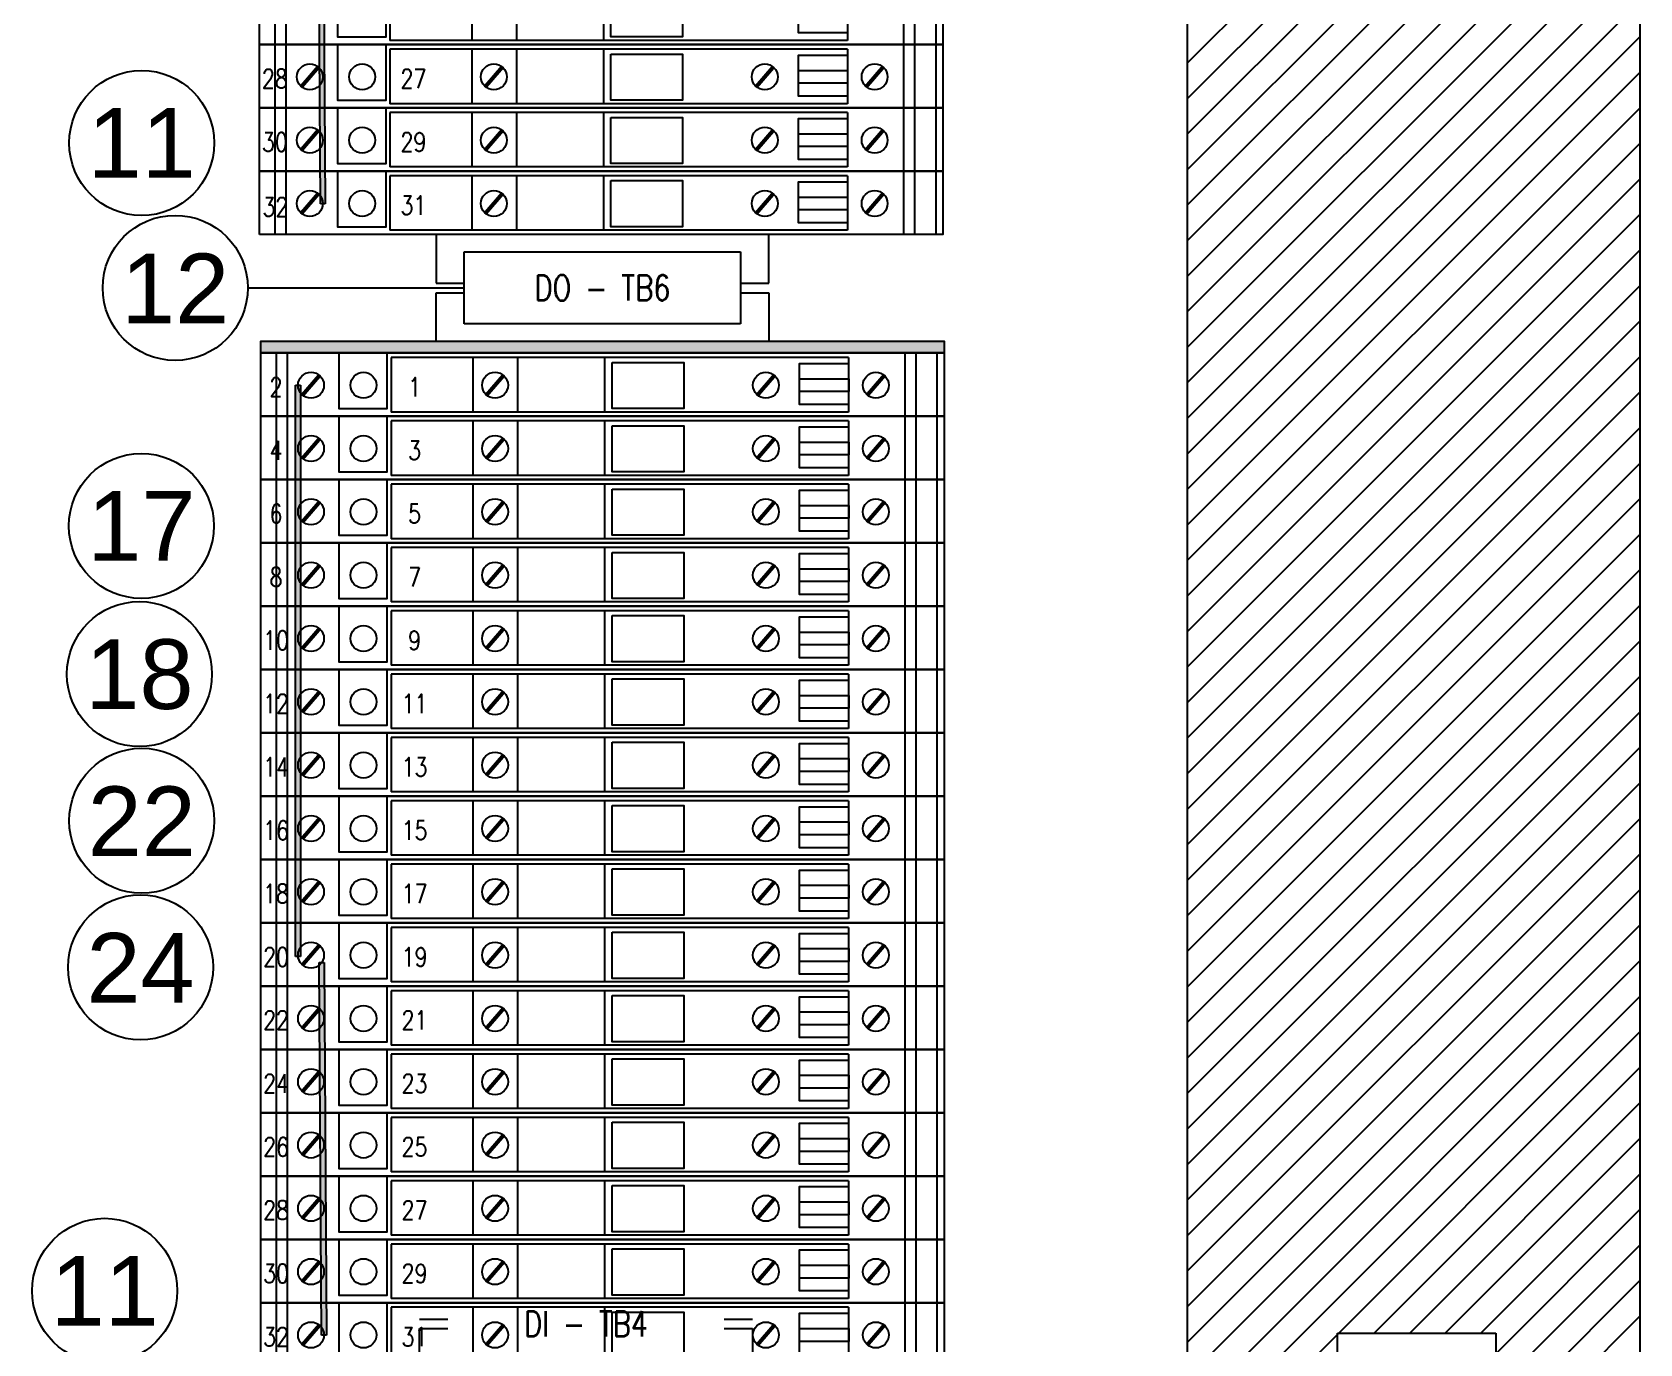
# Model space of a CAD drawing. Header units: inches. Extents: x -38 to 199, y -310 to 64.
# Drawn here: x 169.98 to 177.98, y 40.49 to 47.02 of the extents above; entities that cross this region are included whole.
import ezdxf
from ezdxf.enums import TextEntityAlignment as Align

# ---------------------------------------------------------------- set-up
doc = ezdxf.new("R2010")
doc.units = ezdxf.units.IN
doc.header["$MEASUREMENT"] = 0
for name, color, linetype in [('DETAIL$', 5, 'Continuous'), ('FREE-TEXT', 2, 'Continuous'), ('off-wire', 6, 'Continuous')]:
    doc.layers.add(name, color=color, linetype=linetype)
doc.styles.add('HELVLS', font='arial.ttf')
doc.styles.add('ROMANS', font='romans')
doc.styles.add('TXT', font='txt')

# ---------------------------------------------------------------- blocks, each defined once
blk = doc.blocks.new('DO_YELLOWd')
h = blk.add_hatch(color=2)
h.dxf.hatch_style = 1
h.paths.add_polyline_path([(148.9779, -184.7457), (149.0017, -184.7457), (148.9904, -182.8914), (148.9666, -182.8914)])
blk.add_hatch(color=2).paths.add_polyline_path([(152.0812, -185.4296), (148.6812, -185.4296), (148.6812, -185.4886), (152.0812, -185.4886)])
h = blk.add_hatch(color=2)
h.dxf.hatch_style = 1
h.paths.add_polyline_path([(148.8786, -185.6491), (148.8547, -185.6491), (148.8547, -188.4905), (148.8786, -188.4905)])
h = blk.add_hatch(color=2)
h.dxf.hatch_style = 1
h.paths.add_polyline_path([(148.9838, -190.3748), (149.0077, -190.3748), (148.9964, -188.5206), (148.9725, -188.5206)])
at = {"color": 2}
for p, q in [((148.9779, -184.7457), (148.9666, -182.8914)), ((148.9904, -182.8914), (149.0017, -184.7457)), ((149.3238, -183.6624), (149.3238, -183.9332)), ((149.7308, -183.6624), (149.7308, -183.9332)), ((149.9533, -183.6624), (149.9533, -183.9332)), ((151.6001, -183.6624), (151.6001, -183.9332)), ((151.6001, -183.9332), (149.3238, -183.9332)), ((151.6001, -183.9774), (149.3238, -183.9774)), ((149.3238, -183.9774), (149.3238, -184.2482)), ((149.7308, -183.9774), (149.7308, -184.2482)), ((149.9533, -183.9774), (149.9533, -184.2482)), ((151.6001, -183.9774), (151.6001, -184.2482)), ((151.6001, -184.2482), (149.3238, -184.2482)), ((151.6001, -184.2924), (149.3238, -184.2924)), ((149.3238, -184.2924), (149.3238, -184.5632)), ((149.7308, -184.2924), (149.7308, -184.5632)), ((149.9533, -184.2924), (149.9533, -184.5632)), ((151.6001, -184.2924), (151.6001, -184.5632)), ((151.6001, -184.5632), (149.3238, -184.5632)), ((151.6001, -184.6074), (149.3238, -184.6074)), ((149.3238, -184.6074), (149.3238, -184.8782)), ((149.7308, -184.6074), (149.7308, -184.8782)), ((149.9533, -184.6074), (149.9533, -184.8782)), ((151.6001, -184.6074), (151.6001, -184.8782)), ((149.0017, -184.7457), (148.9779, -184.7457)), ((151.6001, -184.8782), (149.3238, -184.8782)), ((149.5534, -184.8995), (149.5534, -185.1406)), ((151.209, -185.1406), (151.209, -184.8995)), ((149.6937, -185.343), (149.6937, -184.9861)), ((149.6937, -184.9861), (151.0687, -184.9861)), ((151.0687, -184.9861), (151.0687, -185.343)), ((148.6162, -185.1646), (149.6937, -185.1646)), ((149.5534, -185.1406), (149.6937, -185.1406)), ((149.5534, -185.4296), (149.5534, -185.1885)), ((149.5534, -185.1885), (149.6937, -185.1885)), ((151.0687, -185.1406), (151.209, -185.1406)), ((151.0687, -185.1885), (151.209, -185.1885)), ((151.209, -185.1885), (151.209, -185.4296)), ((151.0687, -185.343), (149.6937, -185.343)), ((151.6061, -185.5115), (149.3298, -185.5115)), ((149.3298, -185.5115), (149.3298, -185.7824)), ((149.7367, -185.5115), (149.7367, -185.7824)), ((149.9593, -185.5115), (149.9593, -185.7824)), ((151.6061, -185.5115), (151.6061, -185.7824)), ((148.8547, -185.6491), (148.8786, -185.6491)), ((148.8547, -188.4905), (148.8547, -185.6491)), ((148.8786, -185.6491), (148.8786, -188.4905)), ((151.6061, -185.7824), (149.3298, -185.7824)), ((151.6061, -185.8265), (149.3298, -185.8265)), ((149.3298, -185.8265), (149.3298, -186.0974)), ((149.7367, -185.8265), (149.7367, -186.0974)), ((149.9593, -185.8265), (149.9593, -186.0974)), ((151.6061, -185.8265), (151.6061, -186.0974)), ((151.6061, -186.0974), (149.3298, -186.0974)), ((151.6061, -186.1415), (149.3298, -186.1415)), ((149.3298, -186.1415), (149.3298, -186.4124)), ((149.7367, -186.1415), (149.7367, -186.4124)), ((149.9593, -186.1415), (149.9593, -186.4124)), ((151.6061, -186.1415), (151.6061, -186.4124)), ((151.6061, -186.4124), (149.3298, -186.4124)), ((151.6061, -186.4565), (149.3298, -186.4565)), ((149.3298, -186.4565), (149.3298, -186.7274)), ((149.7367, -186.4565), (149.7367, -186.7274)), ((149.9593, -186.4565), (149.9593, -186.7274)), ((151.6061, -186.4565), (151.6061, -186.7274)), ((151.6061, -186.7274), (149.3298, -186.7274)), ((151.6061, -186.7715), (149.3298, -186.7715)), ((149.3298, -186.7715), (149.3298, -187.0424)), ((149.7367, -186.7715), (149.7367, -187.0424)), ((149.9593, -186.7715), (149.9593, -187.0424)), ((151.6061, -186.7715), (151.6061, -187.0424)), ((151.6061, -187.0424), (149.3298, -187.0424)), ((151.6061, -187.0865), (149.3298, -187.0865)), ((149.3298, -187.0865), (149.3298, -187.3574)), ((149.7367, -187.0865), (149.7367, -187.3574)), ((149.9593, -187.0865), (149.9593, -187.3574)), ((151.6061, -187.0865), (151.6061, -187.3574)), ((151.6061, -187.3574), (149.3298, -187.3574)), ((151.6061, -187.4015), (149.3298, -187.4015)), ((149.3298, -187.4015), (149.3298, -187.6724)), ((149.7367, -187.4015), (149.7367, -187.6724)), ((149.9593, -187.4015), (149.9593, -187.6724)), ((151.6061, -187.4015), (151.6061, -187.6724)), ((151.6061, -187.6724), (149.3298, -187.6724)), ((151.6061, -187.7165), (149.3298, -187.7165)), ((149.3298, -187.7165), (149.3298, -187.9874)), ((149.7367, -187.7165), (149.7367, -187.9874)), ((149.9593, -187.7165), (149.9593, -187.9874)), ((151.6061, -187.7165), (151.6061, -187.9874)), ((151.6061, -187.9874), (149.3298, -187.9874)), ((151.6061, -188.0315), (149.3298, -188.0315)), ((149.3298, -188.0315), (149.3298, -188.3024)), ((149.7367, -188.0315), (149.7367, -188.3024)), ((149.9593, -188.0315), (149.9593, -188.3024)), ((151.6061, -188.0315), (151.6061, -188.3024)), ((151.6061, -188.3024), (149.3298, -188.3024)), ((151.6061, -188.3465), (149.3298, -188.3465)), ((149.3298, -188.3465), (149.3298, -188.6174)), ((149.7367, -188.3465), (149.7367, -188.6174)), ((149.9593, -188.3465), (149.9593, -188.6174)), ((151.6061, -188.3465), (151.6061, -188.6174)), ((148.8786, -188.4905), (148.8547, -188.4905)), ((148.9725, -188.5206), (148.9964, -188.5206)), ((148.9838, -190.3748), (148.9725, -188.5206)), ((148.9964, -188.5206), (149.0077, -190.3748)), ((151.6061, -188.6174), (149.3298, -188.6174)), ((151.6061, -188.6615), (149.3298, -188.6615)), ((149.3298, -188.6615), (149.3298, -188.9324)), ((149.7367, -188.6615), (149.7367, -188.9324)), ((149.9593, -188.6615), (149.9593, -188.9324)), ((151.6061, -188.6615), (151.6061, -188.9324)), ((151.6061, -188.9324), (149.3298, -188.9324)), ((151.6061, -188.9765), (149.3298, -188.9765)), ((149.3298, -188.9765), (149.3298, -189.2474)), ((149.7367, -188.9765), (149.7367, -189.2474)), ((149.9593, -188.9765), (149.9593, -189.2474)), ((151.6061, -188.9765), (151.6061, -189.2474)), ((151.6061, -189.2474), (149.3298, -189.2474)), ((151.6061, -189.2915), (149.3298, -189.2915)), ((149.3298, -189.2915), (149.3298, -189.5624)), ((149.7367, -189.2915), (149.7367, -189.5624)), ((149.9593, -189.2915), (149.9593, -189.5624)), ((151.6061, -189.2915), (151.6061, -189.5624)), ((151.6061, -189.5624), (149.3298, -189.5624)), ((151.6061, -189.6065), (149.3298, -189.6065)), ((149.3298, -189.6065), (149.3298, -189.8774)), ((149.7367, -189.6065), (149.7367, -189.8774)), ((149.9593, -189.6065), (149.9593, -189.8774)), ((151.6061, -189.6065), (151.6061, -189.8774)), ((151.6061, -189.8774), (149.3298, -189.8774)), ((151.6061, -189.9215), (149.3298, -189.9215)), ((149.3298, -189.9215), (149.3298, -190.1924)), ((149.7367, -189.9215), (149.7367, -190.1924)), ((149.9593, -189.9215), (149.9593, -190.1924)), ((151.6061, -189.9215), (151.6061, -190.1924)), ((151.6061, -190.1924), (149.3298, -190.1924)), ((151.6061, -190.2365), (149.3298, -190.2365)), ((149.3298, -190.2365), (149.3298, -190.5074)), ((149.7367, -190.2365), (149.7367, -190.5074)), ((149.9593, -190.2365), (149.9593, -190.5074)), ((151.6061, -190.2365), (151.6061, -190.5074)), ((149.0077, -190.3748), (148.9838, -190.3748))]:
    blk.add_line(p, q, dxfattribs=at)
for points in [[(148.6753, -183.9545), (148.6753, -183.6395), (152.0753, -183.6395), (152.0753, -183.9545)], [(148.6753, -184.2695), (148.6753, -183.9545), (152.0753, -183.9545), (152.0753, -184.2695)], [(148.6753, -184.5845), (148.6753, -184.2695), (152.0753, -184.2695), (152.0753, -184.5845)], [(148.6753, -184.8995), (148.6753, -184.5845), (152.0753, -184.5845), (152.0753, -184.8995)], [(148.6812, -185.4886), (148.6812, -185.4296), (152.0812, -185.4296), (152.0812, -185.4886)], [(148.6812, -185.8036), (148.6812, -185.4886), (152.0812, -185.4886), (152.0812, -185.8036)], [(148.6812, -186.1186), (148.6812, -185.8036), (152.0812, -185.8036), (152.0812, -186.1186)], [(148.6812, -186.4336), (148.6812, -186.1186), (152.0812, -186.1186), (152.0812, -186.4336)], [(148.6812, -186.7486), (148.6812, -186.4336), (152.0812, -186.4336), (152.0812, -186.7486)], [(148.6812, -187.0636), (148.6812, -186.7486), (152.0812, -186.7486), (152.0812, -187.0636)], [(148.6812, -187.3786), (148.6812, -187.0636), (152.0812, -187.0636), (152.0812, -187.3786)], [(148.6812, -187.6936), (148.6812, -187.3786), (152.0812, -187.3786), (152.0812, -187.6936)], [(148.6812, -188.0086), (148.6812, -187.6936), (152.0812, -187.6936), (152.0812, -188.0086)], [(148.6812, -188.3236), (148.6812, -188.0086), (152.0812, -188.0086), (152.0812, -188.3236)], [(148.6812, -188.6386), (148.6812, -188.3236), (152.0812, -188.3236), (152.0812, -188.6386)], [(148.6812, -188.9536), (148.6812, -188.6386), (152.0812, -188.6386), (152.0812, -188.9536)], [(148.6812, -189.2686), (148.6812, -188.9536), (152.0812, -188.9536), (152.0812, -189.2686)], [(148.6812, -189.5836), (148.6812, -189.2686), (152.0812, -189.2686), (152.0812, -189.5836)], [(148.6812, -189.8986), (148.6812, -189.5836), (152.0812, -189.5836), (152.0812, -189.8986)], [(148.6812, -190.2136), (148.6812, -189.8986), (152.0812, -189.8986), (152.0812, -190.2136)], [(148.6812, -190.5286), (148.6812, -190.2136), (152.0812, -190.2136), (152.0812, -190.5286)]]:
    blk.add_lwpolyline(points, close=True, dxfattribs=at)
for points in [[(150.4238, -183.6862), (150.7799, -183.6862), (150.7799, -183.9163), (150.4238, -183.9163), (150.4238, -183.6862)], [(151.6006, -183.8956), (151.3561, -183.8956), (151.3561, -183.692), (151.6006, -183.692)], [(150.4238, -184.0012), (150.7799, -184.0012), (150.7799, -184.2313), (150.4238, -184.2313), (150.4238, -184.0012)], [(151.6006, -184.2106), (151.3561, -184.2106), (151.3561, -184.007), (151.6006, -184.007)], [(150.4238, -184.3162), (150.7799, -184.3162), (150.7799, -184.5463), (150.4238, -184.5463), (150.4238, -184.3162)], [(151.6006, -184.5256), (151.3561, -184.5256), (151.3561, -184.322), (151.6006, -184.322)], [(150.4238, -184.6312), (150.7799, -184.6312), (150.7799, -184.8613), (150.4238, -184.8613), (150.4238, -184.6312)], [(151.6006, -184.8406), (151.3561, -184.8406), (151.3561, -184.637), (151.6006, -184.637)], [(150.4298, -185.5354), (150.7858, -185.5354), (150.7858, -185.7655), (150.4298, -185.7655), (150.4298, -185.5354)], [(151.6065, -185.7448), (151.3621, -185.7448), (151.3621, -185.5411), (151.6065, -185.5411)], [(150.4298, -185.8504), (150.7858, -185.8504), (150.7858, -186.0805), (150.4298, -186.0805), (150.4298, -185.8504)], [(151.6065, -186.0598), (151.3621, -186.0598), (151.3621, -185.8561), (151.6065, -185.8561)], [(150.4298, -186.1654), (150.7858, -186.1654), (150.7858, -186.3955), (150.4298, -186.3955), (150.4298, -186.1654)], [(151.6065, -186.3748), (151.3621, -186.3748), (151.3621, -186.1711), (151.6065, -186.1711)], [(150.4298, -186.4804), (150.7858, -186.4804), (150.7858, -186.7105), (150.4298, -186.7105), (150.4298, -186.4804)], [(151.6065, -186.6898), (151.3621, -186.6898), (151.3621, -186.4861), (151.6065, -186.4861)], [(150.4298, -186.7954), (150.7858, -186.7954), (150.7858, -187.0255), (150.4298, -187.0255), (150.4298, -186.7954)], [(151.6065, -187.0048), (151.3621, -187.0048), (151.3621, -186.8011), (151.6065, -186.8011)], [(150.4298, -187.1104), (150.7858, -187.1104), (150.7858, -187.3405), (150.4298, -187.3405), (150.4298, -187.1104)], [(151.6065, -187.3198), (151.3621, -187.3198), (151.3621, -187.1161), (151.6065, -187.1161)], [(150.4298, -187.4254), (150.7858, -187.4254), (150.7858, -187.6555), (150.4298, -187.6555), (150.4298, -187.4254)], [(151.6065, -187.6348), (151.3621, -187.6348), (151.3621, -187.4311), (151.6065, -187.4311)], [(150.4298, -187.7404), (150.7858, -187.7404), (150.7858, -187.9705), (150.4298, -187.9705), (150.4298, -187.7404)], [(151.6065, -187.9498), (151.3621, -187.9498), (151.3621, -187.7461), (151.6065, -187.7461)], [(150.4298, -188.0554), (150.7858, -188.0554), (150.7858, -188.2855), (150.4298, -188.2855), (150.4298, -188.0554)], [(151.6065, -188.2648), (151.3621, -188.2648), (151.3621, -188.0611), (151.6065, -188.0611)], [(150.4298, -188.3704), (150.7858, -188.3704), (150.7858, -188.6005), (150.4298, -188.6005), (150.4298, -188.3704)], [(151.6065, -188.5798), (151.3621, -188.5798), (151.3621, -188.3761), (151.6065, -188.3761)], [(150.4298, -188.6854), (150.7858, -188.6854), (150.7858, -188.9155), (150.4298, -188.9155), (150.4298, -188.6854)], [(151.6065, -188.8948), (151.3621, -188.8948), (151.3621, -188.6911), (151.6065, -188.6911)], [(150.4298, -189.0004), (150.7858, -189.0004), (150.7858, -189.2305), (150.4298, -189.2305), (150.4298, -189.0004)], [(151.6065, -189.2098), (151.3621, -189.2098), (151.3621, -189.0061), (151.6065, -189.0061)], [(150.4298, -189.3154), (150.7858, -189.3154), (150.7858, -189.5455), (150.4298, -189.5455), (150.4298, -189.3154)], [(151.6065, -189.5248), (151.3621, -189.5248), (151.3621, -189.3211), (151.6065, -189.3211)], [(150.4298, -189.6304), (150.7858, -189.6304), (150.7858, -189.8605), (150.4298, -189.8605), (150.4298, -189.6304)], [(151.6065, -189.8398), (151.3621, -189.8398), (151.3621, -189.6361), (151.6065, -189.6361)], [(150.4298, -189.9454), (150.7858, -189.9454), (150.7858, -190.1755), (150.4298, -190.1755), (150.4298, -189.9454)], [(151.6065, -190.1548), (151.3621, -190.1548), (151.3621, -189.9511), (151.6065, -189.9511)], [(150.4298, -190.2604), (150.7858, -190.2604), (150.7858, -190.4905), (150.4298, -190.4905), (150.4298, -190.2604)], [(151.6065, -190.4698), (151.3621, -190.4698), (151.3621, -190.2661), (151.6065, -190.2661)]]:
    blk.add_lwpolyline(points, dxfattribs=at)
for centre in [(148.9253, -184.1149), (149.8409, -184.1149), (151.1888, -184.1149), (151.7356, -184.1149), (148.9253, -184.4299), (149.8409, -184.4299), (151.1888, -184.4299), (151.7356, -184.4299), (148.9253, -184.7449), (149.8409, -184.7449), (151.1888, -184.7449), (151.7356, -184.7449), (148.9312, -185.6491), (149.8468, -185.6491), (151.1948, -185.6491), (151.7416, -185.6491), (148.9312, -185.9641), (149.8468, -185.9641), (151.1948, -185.9641), (151.7416, -185.9641), (148.9312, -186.2791), (149.8468, -186.2791), (151.1948, -186.2791), (151.7416, -186.2791), (148.9312, -186.5941), (149.8468, -186.5941), (151.1948, -186.5941), (151.7416, -186.5941), (148.9312, -186.9091), (149.8468, -186.9091), (151.1948, -186.9091), (151.7416, -186.9091), (148.9312, -187.2241), (149.8468, -187.2241), (151.1948, -187.2241), (151.7416, -187.2241), (148.9312, -187.5391), (149.8468, -187.5391), (151.1948, -187.5391), (151.7416, -187.5391), (148.9312, -187.8541), (149.8468, -187.8541), (151.1948, -187.8541), (151.7416, -187.8541), (148.9312, -188.1691), (149.8468, -188.1691), (151.1948, -188.1691), (151.7416, -188.1691), (148.9312, -188.4841), (149.8468, -188.4841), (151.1948, -188.4841), (151.7416, -188.4841), (148.9312, -188.7991), (149.8468, -188.7991), (151.1948, -188.7991), (151.7416, -188.7991), (148.9312, -189.1141), (149.8468, -189.1141), (151.1948, -189.1141), (151.7416, -189.1141), (148.9312, -189.4291), (149.8468, -189.4291), (151.1948, -189.4291), (151.7416, -189.4291), (148.9312, -189.7441), (149.8468, -189.7441), (151.1948, -189.7441), (151.7416, -189.7441), (148.9312, -190.0591), (149.8468, -190.0591), (151.1948, -190.0591), (151.7416, -190.0591), (148.9312, -190.3741), (149.8468, -190.3741), (151.1948, -190.3741), (151.7416, -190.3741)]:
    blk.add_circle(centre, 0.0645, dxfattribs=at)
at = {"layer": 'DETAIL$', "color": 2}
for p, q in [((150.3857, -183.6624), (150.3857, -183.9332)), ((150.3857, -183.9774), (150.3857, -184.2482)), ((150.3857, -184.2924), (150.3857, -184.5632)), ((150.3857, -184.6074), (150.3857, -184.8782)), ((150.3916, -185.5115), (150.3916, -185.7824)), ((150.3916, -185.8265), (150.3916, -186.0974)), ((150.3916, -186.1415), (150.3916, -186.4124)), ((150.3916, -186.4565), (150.3916, -186.7274)), ((150.3916, -186.7715), (150.3916, -187.0424)), ((150.3916, -187.0865), (150.3916, -187.3574)), ((150.3916, -187.4015), (150.3916, -187.6724)), ((150.3916, -187.7165), (150.3916, -187.9874)), ((150.3916, -188.0315), (150.3916, -188.3024)), ((150.3916, -188.3465), (150.3916, -188.6174)), ((150.3916, -188.6615), (150.3916, -188.9324)), ((150.3916, -188.9765), (150.3916, -189.2474)), ((150.3916, -189.2915), (150.3916, -189.5624)), ((150.3916, -189.6065), (150.3916, -189.8774)), ((150.3916, -189.9215), (150.3916, -190.1924)), ((150.3916, -190.2365), (150.3916, -190.5074))]:
    blk.add_line(p, q, dxfattribs=at)
for points in [[(148.7514, -183.6395), (148.7514, -183.9545)], [(148.8064, -183.6395), (148.8064, -183.9545)], [(149.0632, -183.6417), (149.0632, -183.9163), (149.3048, -183.9163), (149.3048, -183.6417)], [(151.8797, -183.6395), (151.8797, -183.9545)], [(151.9347, -183.6395), (151.9347, -183.9545)], [(152.0397, -183.6395), (152.0397, -183.9545)], [(148.7514, -183.9545), (148.7514, -184.2695)], [(148.8064, -183.9545), (148.8064, -184.2695)], [(149.0632, -183.9567), (149.0632, -184.2313), (149.3048, -184.2313), (149.3048, -183.9567)], [(151.8797, -183.9545), (151.8797, -184.2695)], [(151.9347, -183.9545), (151.9347, -184.2695)], [(152.0397, -183.9545), (152.0397, -184.2695)], [(151.3561, -184.0826), (151.6006, -184.0826), (151.6006, -184.1466), (151.3561, -184.1466)], [(148.7514, -184.2695), (148.7514, -184.5845)], [(148.8064, -184.2695), (148.8064, -184.5845)], [(149.0632, -184.2717), (149.0632, -184.5463), (149.3048, -184.5463), (149.3048, -184.2717)], [(151.8797, -184.2695), (151.8797, -184.5845)], [(151.9347, -184.2695), (151.9347, -184.5845)], [(152.0397, -184.2695), (152.0397, -184.5845)], [(151.3561, -184.3976), (151.6006, -184.3976), (151.6006, -184.4616), (151.3561, -184.4616)], [(148.7514, -184.5845), (148.7514, -184.8995)], [(148.8064, -184.5845), (148.8064, -184.8995)], [(149.0632, -184.5867), (149.0632, -184.8613), (149.3048, -184.8613), (149.3048, -184.5867)], [(151.8797, -184.5845), (151.8797, -184.8995)], [(151.9347, -184.5845), (151.9347, -184.8995)], [(152.0397, -184.5845), (152.0397, -184.8995)], [(151.3561, -184.7126), (151.6006, -184.7126), (151.6006, -184.7766), (151.3561, -184.7766)], [(148.7573, -185.4886), (148.7573, -185.8036)], [(148.8123, -185.4886), (148.8123, -185.8036)], [(149.0691, -185.4909), (149.0691, -185.7655), (149.3107, -185.7655), (149.3107, -185.4909)], [(151.8856, -185.4886), (151.8856, -185.8036)], [(151.9406, -185.4886), (151.9406, -185.8036)], [(152.0456, -185.4886), (152.0456, -185.8036)], [(151.3621, -185.6168), (151.6065, -185.6168), (151.6065, -185.6808), (151.3621, -185.6808)], [(148.7573, -185.8036), (148.7573, -186.1186)], [(148.8123, -185.8036), (148.8123, -186.1186)], [(149.0691, -185.8059), (149.0691, -186.0805), (149.3107, -186.0805), (149.3107, -185.8059)], [(151.8856, -185.8036), (151.8856, -186.1186)], [(151.9406, -185.8036), (151.9406, -186.1186)], [(152.0456, -185.8036), (152.0456, -186.1186)], [(151.3621, -185.9318), (151.6065, -185.9318), (151.6065, -185.9958), (151.3621, -185.9958)], [(148.7573, -186.1186), (148.7573, -186.4336)], [(148.8123, -186.1186), (148.8123, -186.4336)], [(149.0691, -186.1209), (149.0691, -186.3955), (149.3107, -186.3955), (149.3107, -186.1209)], [(151.8856, -186.1186), (151.8856, -186.4336)], [(151.9406, -186.1186), (151.9406, -186.4336)], [(152.0456, -186.1186), (152.0456, -186.4336)], [(151.3621, -186.2468), (151.6065, -186.2468), (151.6065, -186.3108), (151.3621, -186.3108)], [(148.7573, -186.4336), (148.7573, -186.7486)], [(148.8123, -186.4336), (148.8123, -186.7486)], [(149.0691, -186.4359), (149.0691, -186.7105), (149.3107, -186.7105), (149.3107, -186.4359)], [(151.8856, -186.4336), (151.8856, -186.7486)], [(151.9406, -186.4336), (151.9406, -186.7486)], [(152.0456, -186.4336), (152.0456, -186.7486)], [(151.3621, -186.5618), (151.6065, -186.5618), (151.6065, -186.6258), (151.3621, -186.6258)], [(148.7573, -186.7486), (148.7573, -187.0636)], [(148.8123, -186.7486), (148.8123, -187.0636)], [(149.0691, -186.7509), (149.0691, -187.0255), (149.3107, -187.0255), (149.3107, -186.7509)], [(151.8856, -186.7486), (151.8856, -187.0636)], [(151.9406, -186.7486), (151.9406, -187.0636)], [(152.0456, -186.7486), (152.0456, -187.0636)], [(151.3621, -186.8768), (151.6065, -186.8768), (151.6065, -186.9408), (151.3621, -186.9408)], [(148.7573, -187.0636), (148.7573, -187.3786)], [(148.8123, -187.0636), (148.8123, -187.3786)], [(149.0691, -187.0659), (149.0691, -187.3405), (149.3107, -187.3405), (149.3107, -187.0659)], [(151.8856, -187.0636), (151.8856, -187.3786)], [(151.9406, -187.0636), (151.9406, -187.3786)], [(152.0456, -187.0636), (152.0456, -187.3786)], [(151.3621, -187.1918), (151.6065, -187.1918), (151.6065, -187.2558), (151.3621, -187.2558)], [(148.7573, -187.3786), (148.7573, -187.6936)], [(148.8123, -187.3786), (148.8123, -187.6936)], [(149.0691, -187.3809), (149.0691, -187.6555), (149.3107, -187.6555), (149.3107, -187.3809)], [(151.8856, -187.3786), (151.8856, -187.6936)], [(151.9406, -187.3786), (151.9406, -187.6936)], [(152.0456, -187.3786), (152.0456, -187.6936)], [(151.3621, -187.5068), (151.6065, -187.5068), (151.6065, -187.5708), (151.3621, -187.5708)], [(148.7573, -187.6936), (148.7573, -188.0086)], [(148.8123, -187.6936), (148.8123, -188.0086)], [(149.0691, -187.6959), (149.0691, -187.9705), (149.3107, -187.9705), (149.3107, -187.6959)], [(151.8856, -187.6936), (151.8856, -188.0086)], [(151.9406, -187.6936), (151.9406, -188.0086)], [(152.0456, -187.6936), (152.0456, -188.0086)], [(151.3621, -187.8218), (151.6065, -187.8218), (151.6065, -187.8858), (151.3621, -187.8858)], [(148.7573, -188.0086), (148.7573, -188.3236)], [(148.8123, -188.0086), (148.8123, -188.3236)], [(149.0691, -188.0109), (149.0691, -188.2855), (149.3107, -188.2855), (149.3107, -188.0109)], [(151.8856, -188.0086), (151.8856, -188.3236)], [(151.9406, -188.0086), (151.9406, -188.3236)], [(152.0456, -188.0086), (152.0456, -188.3236)], [(151.3621, -188.1368), (151.6065, -188.1368), (151.6065, -188.2008), (151.3621, -188.2008)], [(148.7573, -188.3236), (148.7573, -188.6386)], [(148.8123, -188.3236), (148.8123, -188.6386)], [(149.0691, -188.3259), (149.0691, -188.6005), (149.3107, -188.6005), (149.3107, -188.3259)], [(151.8856, -188.3236), (151.8856, -188.6386)], [(151.9406, -188.3236), (151.9406, -188.6386)], [(152.0456, -188.3236), (152.0456, -188.6386)], [(151.3621, -188.4518), (151.6065, -188.4518), (151.6065, -188.5158), (151.3621, -188.5158)], [(148.7573, -188.6386), (148.7573, -188.9536)], [(148.8123, -188.6386), (148.8123, -188.9536)], [(149.0691, -188.6409), (149.0691, -188.9155), (149.3107, -188.9155), (149.3107, -188.6409)], [(151.8856, -188.6386), (151.8856, -188.9536)], [(151.9406, -188.6386), (151.9406, -188.9536)], [(152.0456, -188.6386), (152.0456, -188.9536)], [(151.3621, -188.7668), (151.6065, -188.7668), (151.6065, -188.8308), (151.3621, -188.8308)], [(148.7573, -188.9536), (148.7573, -189.2686)], [(148.8123, -188.9536), (148.8123, -189.2686)], [(149.0691, -188.9559), (149.0691, -189.2305), (149.3107, -189.2305), (149.3107, -188.9559)], [(151.8856, -188.9536), (151.8856, -189.2686)], [(151.9406, -188.9536), (151.9406, -189.2686)], [(152.0456, -188.9536), (152.0456, -189.2686)], [(151.3621, -189.0818), (151.6065, -189.0818), (151.6065, -189.1458), (151.3621, -189.1458)], [(148.7573, -189.2686), (148.7573, -189.5836)], [(148.8123, -189.2686), (148.8123, -189.5836)], [(149.0691, -189.2709), (149.0691, -189.5455), (149.3107, -189.5455), (149.3107, -189.2709)], [(151.8856, -189.2686), (151.8856, -189.5836)], [(151.9406, -189.2686), (151.9406, -189.5836)], [(152.0456, -189.2686), (152.0456, -189.5836)], [(151.3621, -189.3968), (151.6065, -189.3968), (151.6065, -189.4608), (151.3621, -189.4608)], [(148.7573, -189.5836), (148.7573, -189.8986)], [(148.8123, -189.5836), (148.8123, -189.8986)], [(149.0691, -189.5859), (149.0691, -189.8605), (149.3107, -189.8605), (149.3107, -189.5859)], [(151.8856, -189.5836), (151.8856, -189.8986)], [(151.9406, -189.5836), (151.9406, -189.8986)], [(152.0456, -189.5836), (152.0456, -189.8986)], [(151.3621, -189.7118), (151.6065, -189.7118), (151.6065, -189.7758), (151.3621, -189.7758)], [(148.7573, -189.8986), (148.7573, -190.2136)], [(148.8123, -189.8986), (148.8123, -190.2136)], [(149.0691, -189.9009), (149.0691, -190.1755), (149.3107, -190.1755), (149.3107, -189.9009)], [(151.8856, -189.8986), (151.8856, -190.2136)], [(151.9406, -189.8986), (151.9406, -190.2136)], [(152.0456, -189.8986), (152.0456, -190.2136)], [(151.3621, -190.0268), (151.6065, -190.0268), (151.6065, -190.0908), (151.3621, -190.0908)], [(148.7573, -190.2136), (148.7573, -190.5286)], [(148.8123, -190.2136), (148.8123, -190.5286)], [(149.0691, -190.2159), (149.0691, -190.4905), (149.3107, -190.4905), (149.3107, -190.2159)], [(151.8856, -190.2136), (151.8856, -190.5286)], [(151.9406, -190.2136), (151.9406, -190.5286)], [(152.0456, -190.2136), (152.0456, -190.5286)], [(151.3621, -190.3418), (151.6065, -190.3418), (151.6065, -190.4058), (151.3621, -190.4058)]]:
    blk.add_lwpolyline(points, dxfattribs=at)
at = {"layer": 'DETAIL$', "color": 2, "const_width": 0.02}
for points in [[(148.9674, -184.066), (148.8831, -184.1638)], [(149.883, -184.066), (149.7987, -184.1638)], [(151.231, -184.066), (151.1467, -184.1638)], [(151.7778, -184.066), (151.6935, -184.1638)], [(148.9674, -184.381), (148.8831, -184.4788)], [(149.883, -184.381), (149.7987, -184.4788)], [(151.231, -184.381), (151.1467, -184.4788)], [(151.7778, -184.381), (151.6935, -184.4788)], [(148.9674, -184.696), (148.8831, -184.7938)], [(149.883, -184.696), (149.7987, -184.7938)], [(151.231, -184.696), (151.1467, -184.7938)], [(151.7778, -184.696), (151.6935, -184.7938)], [(148.9734, -185.6002), (148.889, -185.6979)], [(149.889, -185.6002), (149.8046, -185.6979)], [(151.2369, -185.6002), (151.1526, -185.6979)], [(151.7837, -185.6002), (151.6994, -185.6979)], [(148.9734, -185.9152), (148.889, -186.0129)], [(149.889, -185.9152), (149.8046, -186.0129)], [(151.2369, -185.9152), (151.1526, -186.0129)], [(151.7837, -185.9152), (151.6994, -186.0129)], [(148.9734, -186.2302), (148.889, -186.3279)], [(149.889, -186.2302), (149.8046, -186.3279)], [(151.2369, -186.2302), (151.1526, -186.3279)], [(151.7837, -186.2302), (151.6994, -186.3279)], [(148.9734, -186.5452), (148.889, -186.6429)], [(149.889, -186.5452), (149.8046, -186.6429)], [(151.2369, -186.5452), (151.1526, -186.6429)], [(151.7837, -186.5452), (151.6994, -186.6429)], [(148.9734, -186.8602), (148.889, -186.9579)], [(149.889, -186.8602), (149.8046, -186.9579)], [(151.2369, -186.8602), (151.1526, -186.9579)], [(151.7837, -186.8602), (151.6994, -186.9579)], [(148.9734, -187.1752), (148.889, -187.2729)], [(149.889, -187.1752), (149.8046, -187.2729)], [(151.2369, -187.1752), (151.1526, -187.2729)], [(151.7837, -187.1752), (151.6994, -187.2729)], [(148.9734, -187.4902), (148.889, -187.5879)], [(149.889, -187.4902), (149.8046, -187.5879)], [(151.2369, -187.4902), (151.1526, -187.5879)], [(151.7837, -187.4902), (151.6994, -187.5879)], [(148.9734, -187.8052), (148.889, -187.9029)], [(149.889, -187.8052), (149.8046, -187.9029)], [(151.2369, -187.8052), (151.1526, -187.9029)], [(151.7837, -187.8052), (151.6994, -187.9029)], [(148.9734, -188.1202), (148.889, -188.2179)], [(149.889, -188.1202), (149.8046, -188.2179)], [(151.2369, -188.1202), (151.1526, -188.2179)], [(151.7837, -188.1202), (151.6994, -188.2179)], [(148.9734, -188.4352), (148.889, -188.5329)], [(149.889, -188.4352), (149.8046, -188.5329)], [(151.2369, -188.4352), (151.1526, -188.5329)], [(151.7837, -188.4352), (151.6994, -188.5329)], [(148.9734, -188.7502), (148.889, -188.8479)], [(149.889, -188.7502), (149.8046, -188.8479)], [(151.2369, -188.7502), (151.1526, -188.8479)], [(151.7837, -188.7502), (151.6994, -188.8479)], [(148.9734, -189.0652), (148.889, -189.1629)], [(149.889, -189.0652), (149.8046, -189.1629)], [(151.2369, -189.0652), (151.1526, -189.1629)], [(151.7837, -189.0652), (151.6994, -189.1629)], [(148.9734, -189.3802), (148.889, -189.4779)], [(149.889, -189.3802), (149.8046, -189.4779)], [(151.2369, -189.3802), (151.1526, -189.4779)], [(151.7837, -189.3802), (151.6994, -189.4779)], [(148.9734, -189.6952), (148.889, -189.7929)], [(149.889, -189.6952), (149.8046, -189.7929)], [(151.2369, -189.6952), (151.1526, -189.7929)], [(151.7837, -189.6952), (151.6994, -189.7929)], [(148.9734, -190.0102), (148.889, -190.1079)], [(149.889, -190.0102), (149.8046, -190.1079)], [(151.2369, -190.0102), (151.1526, -190.1079)], [(151.7837, -190.0102), (151.6994, -190.1079)], [(148.9734, -190.3252), (148.889, -190.4229)], [(149.889, -190.3252), (149.8046, -190.4229)], [(151.2369, -190.3252), (151.1526, -190.4229)], [(151.7837, -190.3252), (151.6994, -190.4229)]]:
    blk.add_lwpolyline(points, dxfattribs=at)
at = {"layer": 'DETAIL$', "color": 2}
for centre in [(149.186, -184.1149), (149.186, -184.4299), (149.186, -184.7449), (149.1919, -185.6491), (149.1919, -185.9641), (149.1919, -186.2791), (149.1919, -186.5941), (149.1919, -186.9091), (149.1919, -187.2241), (149.1919, -187.5391), (149.1919, -187.8541), (149.1919, -188.1691), (149.1919, -188.4841), (149.1919, -188.7991), (149.1919, -189.1141), (149.1919, -189.4291), (149.1919, -189.7441), (149.1919, -190.0591), (149.1919, -190.3741)]:
    blk.add_circle(centre, 0.0645, dxfattribs=at)
at = {"layer": 'FREE-TEXT', "color": 2}
for centre in [(148.0888, -184.4436), (148.2554, -185.1646), (148.0872, -186.349), (148.0774, -187.0861), (148.0888, -187.8158), (148.0829, -188.5448), (147.9043, -190.1544)]:
    blk.add_circle(centre, 0.3608, dxfattribs=at)
at = {"color": 2, "style": 'ROMANS', "width": 0.8}
for s, height, p in [('28', 0.09375, (148.7514, -184.1241)), ('27', 0.09375, (149.4404, -184.1241)), ('30', 0.09375, (148.7514, -184.4391)), ('29', 0.09375, (149.4404, -184.4391)), ('31', 0.09375, (149.4404, -184.7541)), ('32', 0.09375, (148.7539, -184.7624)), ('DO - TB6', 0.125, (150.3812, -185.1646)), ('2', 0.0938, (148.7573, -185.6582)), ('1', 0.0938, (149.4463, -185.6582)), ('4', 0.0938, (148.7573, -185.9732)), ('3', 0.0938, (149.4463, -185.9732)), ('6', 0.0938, (148.7573, -186.2882)), ('5', 0.0938, (149.4463, -186.2882)), ('8', 0.0938, (148.7573, -186.6032)), ('7', 0.0938, (149.4463, -186.6032)), ('10', 0.09375, (148.7573, -186.9182)), ('9', 0.0938, (149.4463, -186.9182)), ('12', 0.09375, (148.7573, -187.2332)), ('11', 0.09375, (149.4463, -187.2332)), ('14', 0.09375, (148.7573, -187.5482)), ('13', 0.09375, (149.4463, -187.5482)), ('16', 0.09375, (148.7573, -187.8632)), ('15', 0.09375, (149.4463, -187.8632)), ('18', 0.09375, (148.7573, -188.1782)), ('17', 0.09375, (149.4463, -188.1782)), ('20', 0.09375, (148.7573, -188.4932)), ('19', 0.09375, (149.4463, -188.4932)), ('22', 0.09375, (148.7573, -188.8082)), ('21', 0.09375, (149.4463, -188.8082)), ('24', 0.09375, (148.7573, -189.1232)), ('23', 0.09375, (149.4463, -189.1232)), ('26', 0.09375, (148.7573, -189.4382)), ('25', 0.09375, (149.4463, -189.4382)), ('28', 0.09375, (148.7573, -189.7532)), ('27', 0.09375, (149.4463, -189.7532)), ('30', 0.09375, (148.7573, -190.0682)), ('29', 0.09375, (149.4463, -190.0682)), ('32', 0.09375, (148.7573, -190.3832)), ('31', 0.09375, (149.4463, -190.3832))]:
    blk.add_text(s, height=height, dxfattribs=at).set_placement(p, align=Align.MIDDLE)
at = {"color": 2, "style": 'TXT', "flags": 3}
for tag, p in [('MANUF', (148.6753, -180.4637)), ('PART#', (148.6753, -180.7056)), ('MANUF', (148.6753, -180.7787)), ('DESC', (148.6753, -180.9457)), ('PART#', (148.6753, -181.0206)), ('MANUF', (148.6753, -181.0937)), ('DESC', (148.6753, -181.2607)), ('PART#', (148.6753, -181.3356)), ('MANUF', (148.6753, -181.4087)), ('DESC', (148.6753, -181.5757)), ('PART#', (148.6753, -181.6506)), ('MANUF', (148.6753, -181.7237)), ('DESC', (148.6753, -181.8907)), ('PART#', (148.6753, -181.9656)), ('MANUF', (148.6753, -182.0387)), ('DESC', (148.6753, -182.2057)), ('PART#', (148.6753, -182.2806)), ('MANUF', (148.6753, -182.3537)), ('DESC', (148.6753, -182.5207)), ('PART#', (148.6753, -182.5956)), ('MANUF', (148.6753, -182.6687)), ('DESC', (148.6753, -182.8357)), ('PART#', (148.6753, -182.9106)), ('MANUF', (148.6753, -182.9837)), ('DESC', (148.6753, -183.1507)), ('PART#', (148.6753, -183.2256)), ('MANUF', (148.6753, -183.2987)), ('DESC', (148.6753, -183.4657)), ('PART#', (148.6753, -183.5406)), ('MANUF', (148.6753, -183.6137)), ('DESC', (148.6753, -183.7807)), ('PART#', (148.6753, -183.8556)), ('MANUF', (148.6753, -183.9287)), ('DESC', (148.6753, -184.0957)), ('PART#', (148.6753, -184.1706)), ('MANUF', (148.6753, -184.2437)), ('DESC', (148.6753, -184.4107)), ('PART#', (148.6753, -184.4856)), ('MANUF', (148.6753, -184.5587)), ('DESC', (148.6753, -184.7257)), ('PART#', (148.6753, -184.8006)), ('MANUF', (148.6753, -184.8737)), ('DESC', (148.6753, -185.0407)), ('PART#', (148.6753, -185.1156)), ('MANUF', (148.6753, -185.1887)), ('DESC', (148.6753, -185.3557)), ('PART#', (148.6753, -185.4306)), ('DESC', (148.6753, -185.6707)), ('MANUF', (148.6812, -185.7779)), ('PART#', (148.6812, -186.0198)), ('MANUF', (148.6812, -186.0929)), ('DESC', (148.6812, -186.2599)), ('PART#', (148.6812, -186.3348)), ('MANUF', (148.6812, -186.4079)), ('DESC', (148.6812, -186.5749)), ('PART#', (148.6812, -186.6498)), ('MANUF', (148.6812, -186.7229)), ('DESC', (148.6812, -186.8899)), ('PART#', (148.6812, -186.9648)), ('MANUF', (148.6812, -187.0379)), ('DESC', (148.6812, -187.2049)), ('PART#', (148.6812, -187.2798)), ('MANUF', (148.6812, -187.3529)), ('DESC', (148.6812, -187.5199)), ('PART#', (148.6812, -187.5948)), ('MANUF', (148.6812, -187.6679)), ('DESC', (148.6812, -187.8349)), ('PART#', (148.6812, -187.9098)), ('MANUF', (148.6812, -187.9829)), ('DESC', (148.6812, -188.1499)), ('PART#', (148.6812, -188.2248)), ('MANUF', (148.6812, -188.2979)), ('DESC', (148.6812, -188.4649)), ('PART#', (148.6812, -188.5398)), ('MANUF', (148.6812, -188.6129)), ('DESC', (148.6812, -188.7799)), ('PART#', (148.6812, -188.8548)), ('MANUF', (148.6812, -188.9279)), ('DESC', (148.6812, -189.0949)), ('PART#', (148.6812, -189.1698)), ('MANUF', (148.6812, -189.2429)), ('DESC', (148.6812, -189.4099)), ('PART#', (148.6812, -189.4848)), ('MANUF', (148.6812, -189.5579)), ('DESC', (148.6812, -189.7249)), ('PART#', (148.6812, -189.7998)), ('MANUF', (148.6812, -189.8729)), ('DESC', (148.6812, -190.0399)), ('PART#', (148.6812, -190.1148)), ('MANUF', (148.6812, -190.1879)), ('DESC', (148.6812, -190.3549)), ('PART#', (148.6812, -190.4298)), ('MANUF', (148.6812, -190.5029))]:
    blk.add_attdef(tag, p, '', height=0.125, dxfattribs=at)
at = {"layer": 'FREE-TEXT', "color": 2, "style": 'HELVLS'}
for s, p in [('11', (148.0888, -184.4436)), ('12', (148.2554, -185.1646)), ('17', (148.0872, -186.349)), ('18', (148.0774, -187.0861)), ('22', (148.0888, -187.8158)), ('24', (148.0829, -188.5448)), ('11', (147.9043, -190.1544))]:
    blk.add_text(s, height=0.34658, dxfattribs=at).set_placement(p, align=Align.MIDDLE)

msp = doc.modelspace()

# ---------------------------------------------------------------- linework, layer by layer
at = {"color": 0}
for p, q in [((175.72622, 27.68991), (175.72622, 51.53377)), ((177.97622, 51.53377), (177.97622, 27.68991)), ((176.47159, 40.54772), (177.25905, 40.54772)), ((176.47159, 37.5664), (176.47159, 40.54772)), ((177.25905, 40.54772), (177.25905, 37.5664))]:
    msp.add_line(p, q, dxfattribs=at)
at = {"color": 0, "linetype": 'Continuous'}
for p, q in [((175.72622, 46.867), (177.97622, 49.117)), ((175.72622, 46.69023), (177.97622, 48.94023)), ((175.72622, 46.51345), (177.97622, 48.76345)), ((175.72622, 46.33667), (177.97622, 48.58667)), ((175.72622, 46.1599), (177.97622, 48.4099)), ((175.72622, 45.98312), (177.97622, 48.23312)), ((175.72622, 45.80634), (177.97622, 48.05634)), ((175.72622, 45.62957), (177.97622, 47.87957)), ((175.72622, 45.45279), (177.97622, 47.70279)), ((175.72622, 45.27601), (177.97622, 47.52601)), ((175.72622, 45.09924), (177.97622, 47.34924)), ((175.72622, 44.92246), (177.97622, 47.17246)), ((175.72622, 44.74568), (177.97622, 46.99568)), ((175.72622, 44.56891), (177.97622, 46.81891)), ((175.72622, 44.39213), (177.97622, 46.64213)), ((175.72622, 44.21535), (177.97622, 46.46535)), ((175.72622, 44.03858), (177.97622, 46.28858)), ((175.72622, 43.8618), (177.97622, 46.1118)), ((175.72622, 43.68502), (177.97622, 45.93502)), ((175.72622, 43.50825), (177.97622, 45.75825)), ((175.72622, 43.33147), (177.97622, 45.58147)), ((175.72622, 43.15469), (177.97622, 45.40469)), ((175.72622, 42.97792), (177.97622, 45.22792)), ((175.72622, 42.80114), (177.97622, 45.05114)), ((175.72622, 42.62436), (177.97622, 44.87436)), ((175.72622, 42.44759), (177.97622, 44.69759)), ((175.72622, 42.27081), (177.97622, 44.52081)), ((175.72622, 42.09403), (177.97622, 44.34403)), ((175.72622, 41.91726), (177.97622, 44.16726)), ((175.72622, 41.74048), (177.97622, 43.99048)), ((175.72622, 41.5637), (177.97622, 43.8137)), ((175.72622, 41.38693), (177.97622, 43.63693)), ((175.72622, 41.21015), (177.97622, 43.46015)), ((175.72622, 41.03337), (177.97622, 43.28337)), ((175.72622, 40.8566), (177.97622, 43.1066)), ((175.72622, 40.67982), (177.97622, 42.92982)), ((175.72622, 40.50304), (177.97622, 42.75304)), ((175.72622, 40.32627), (177.97622, 42.57627)), ((175.72622, 40.14949), (177.97622, 42.39949)), ((175.72622, 39.97271), (177.97622, 42.22271)), ((175.72622, 39.79594), (177.97622, 42.04594)), ((176.65478, 40.54772), (177.97622, 41.86916)), ((176.83155, 40.54772), (177.97622, 41.69238)), ((177.00833, 40.54772), (177.97622, 41.51561)), ((177.18511, 40.54772), (177.97622, 41.33883)), ((177.25905, 40.44488), (177.97622, 41.16205)), ((177.25905, 40.26811), (177.97622, 40.98528)), ((177.25905, 40.09133), (177.97622, 40.8085)), ((177.25905, 39.91455), (177.97622, 40.63172))]:
    msp.add_line(p, q, dxfattribs=at)
for p, q in [((171.90464, 40.61737), (172.04495, 40.61737)), ((171.90464, 40.32836), (171.90464, 40.5695)), ((171.90464, 40.5695), (172.04495, 40.5695)), ((173.41995, 40.61737), (173.56027, 40.61737)), ((173.41995, 40.5695), (173.56027, 40.5695)), ((173.56027, 40.5695), (173.56027, 40.32836))]:
    msp.add_line(p, q)

# ---------------------------------------------------------------- block references
at = {"layer": 'off-wire', "color": 0}
msp.add_blockref('DO_YELLOWd', (22.433, 230.91211), dxfattribs=at)

# ---------------------------------------------------------------- texts
at = {"color": 6, "style": 'ROMANS', "width": 0.8}
msp.add_text('DI - TB4', height=0.125, dxfattribs=at).set_placement((172.73245, 40.59344), align=Align.MIDDLE)

doc.saveas('drawing.dxf')
